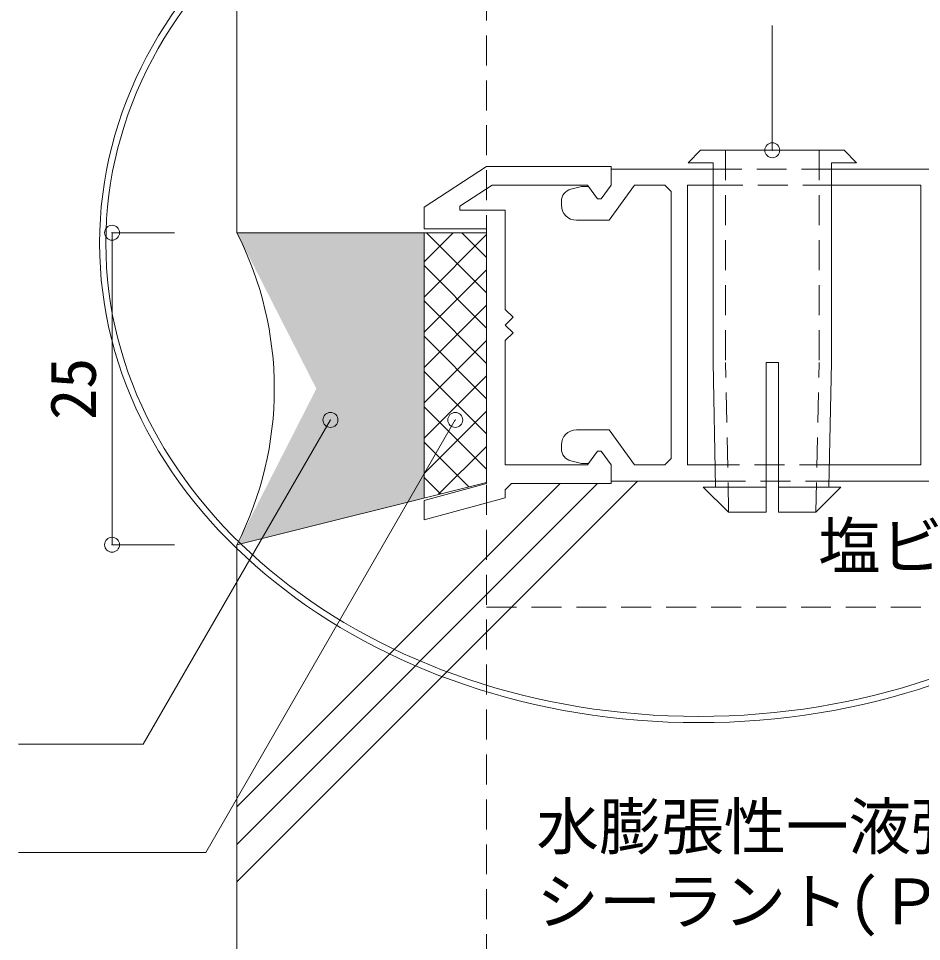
# Model space of a CAD drawing. Units: millimetres at full size, sheet at 1:2; details may follow other scales. Extents: x -874 to 280, y -194 to 194.
# Drawn here: x -706.5 to -634.1, y -152.6 to -78.6 of the extents above; entities that cross this region are included whole.
import ezdxf
from ezdxf.enums import TextEntityAlignment as Align

# ---------------------------------------------------------------- set-up
doc = ezdxf.new("R2010")
doc.units = ezdxf.units.MM
doc.header["$LTSCALE"] = 2
doc.header["$PDMODE"] = 32
doc.header["$PDSIZE"] = 1.2
doc.linetypes.add('DASHED1', pattern=[1.8, 1.2, -0.6])
doc.layers.add('1-0_', color=5, linetype='Continuous', lineweight=9)
doc.styles.add('ＭＳ ゴシック', font='')
doc.styles.get('ＭＳ ゴシック').set_extended_font_data('MS Gothic')

msp = doc.modelspace()

# ---------------------------------------------------------------- linework, layer by layer
at = {"layer": '1-0_', "color": 7}
for p, q in [((-689, 179.2), (-689, -95.8)), ((-646.1, -89.2), (-646.1, -79.2)), ((-659, -92), (-659, -90.7)), ((-650.85, -90.7), (-659, -90.7)), ((-633.2, -90.7), (-641.35, -90.7)), ((-652.9, -114.4), (-652.9, -92)), ((-652.9, -92), (-650.85, -92)), ((-641.35, -92), (-634.2, -92)), ((-634.2, -92), (-634.2, -114.4)), ((-663, -93.281), (-663, -93.6)), ((-699, -95.8), (-699, -120.8)), ((-699, -95.8), (-694, -95.8)), ((-669, -95.8), (-689, -95.8)), ((-674, -98.124), (-671.676, -95.8)), ((-674, -117.05), (-674, -95.8)), ((-674, -100.953), (-669, -95.953)), ((-673.812, -95.8), (-669, -100.612)), ((-670.984, -95.8), (-669, -97.784)), ((-669, -115.8), (-669, -95.8)), ((-674, -98.441), (-669, -103.441)), ((-674, -103.781), (-669, -98.781)), ((-674, -101.269), (-669, -106.269)), ((-674, -106.609), (-669, -101.609)), ((-674, -104.098), (-669, -109.098)), ((-674, -109.438), (-669, -104.438)), ((-674, -106.926), (-669, -111.926)), ((-674, -112.266), (-669, -107.266)), ((-674, -109.755), (-669, -114.755)), ((-674, -115.095), (-669, -110.095)), ((-681.5, -110.8), (-696.5, -136.781)), ((-671.5, -110.8), (-691.5, -145.441)), ((-674, -112.583), (-670.426, -116.157)), ((-672.836, -116.759), (-669, -112.923)), ((-663, -112.8), (-663, -113.119)), ((-659, -114.4), (-659, -115.9)), ((-650.679, -114.4), (-652.9, -114.4)), ((-634.2, -114.4), (-641.521, -114.4)), ((-689, -120.8), (-669, -115.8)), ((-674, -115.411), (-672.689, -116.722)), ((-659, -115.7), (-650.652, -115.7)), ((-641.548, -115.7), (-632.781, -115.7)), ((-699, -120.8), (-694, -120.8)), ((-689, -120.8), (-689, -160.8)), ((-706.5, -136.781), (-696.5, -136.781)), ((-706.5, -145.441), (-691.5, -145.441))]:
    msp.add_line(p, q, dxfattribs=at)
at = {"layer": '1-0_', "color": 7, "linetype": 'DASHED1'}
for p, q in [((-669, 179.2), (-669, -160.8)), ((-641.35, -90.7), (-650.85, -90.7)), ((-650.85, -92), (-641.35, -92)), ((-641.521, -114.4), (-650.679, -114.4)), ((-650.652, -115.7), (-641.548, -115.7)), ((-669, -125.8), (-432, -125.8))]:
    msp.add_line(p, q, dxfattribs=at)
at = {"layer": '1-0_', "color": 2}
for p, q in [((-652.85, -90.2), (-651.85, -89.2)), ((-651.85, -89.2), (-640.35, -89.2)), ((-640.35, -89.2), (-639.35, -90.2)), ((-652.85, -90.2), (-650.85, -90.2)), ((-650.85, -90.2), (-650.85, -106.21)), ((-641.35, -90.2), (-641.35, -106.21)), ((-641.35, -90.2), (-639.35, -90.2)), ((-650.642, -116.2), (-650.85, -106.21)), ((-646.6, -106.2), (-646.6, -118.2)), ((-646.6, -106.2), (-645.6, -106.2)), ((-645.6, -106.2), (-645.6, -118.2)), ((-641.558, -116.2), (-641.35, -106.21)), ((-649.6, -118.2), (-646.6, -118.2)), ((-645.6, -118.2), (-642.6, -118.2))]:
    msp.add_line(p, q, dxfattribs=at)
at = {"layer": '1-0_', "color": 2, "linetype": 'DASHED1'}
for p, q in [((-649.85, -89.2), (-649.85, -106.21)), ((-642.35, -89.2), (-642.35, -106.21)), ((-649.6, -118.2), (-649.85, -106.19)), ((-642.6, -118.2), (-642.35, -106.19))]:
    msp.add_line(p, q, dxfattribs=at)
at = {"layer": '1-0_'}
for p, q in [((-689, -147.8), (-656.9, -115.7)), ((-689, -141.8), (-663.1, -115.9)), ((-689, -144.8), (-660.1, -115.9))]:
    msp.add_line(p, q, dxfattribs=at)
at = {"layer": '1-0_', "color": 7}
msp.add_lwpolyline([(-659, -114.4), (-659.8, -113.3), (-660.1, -113.3), (-660.9, -114.4), (-667.5, -114.4), (-667.5, -104.45), (-666.875, -103.825), (-667.5, -103.2), (-666.875, -102.575), (-667.5, -101.95), (-667.5, -94), (-671.132, -94), (-671.132, -93.675), (-668.555, -92), (-660.9, -92), (-660.1, -93.1), (-659.8, -93.1), (-659, -92), (-659, -90.5), (-669, -90.5), (-674, -93.75), (-674, -95.5), (-669, -95.5), (-669, -115.9), (-674, -117.25), (-674, -118.8), (-667.5, -117.045), (-667.5, -116.4), (-667, -115.9), (-659, -115.9)], close=True, dxfattribs=at)
for points in [[(-659, -90.7), (-659, -92), (-659.8, -93.1), (-660.1, -93.1), (-660.827, -92.1), (-661.4, -92.1), (-662.243, -92.311)], [(-661.8, -94.8), (-659.182, -94.8), (-657.145, -92), (-654.7, -92), (-654.2, -92.5), (-654.2, -113.9), (-654.7, -114.4), (-657.145, -114.4), (-659.182, -111.6), (-661.8, -111.6)], [(-662.243, -114.089), (-661.4, -114.3), (-660.827, -114.3), (-660.1, -113.3), (-659.8, -113.3), (-659, -114.4), (-659, -115.7)]]:
    msp.add_lwpolyline(points, dxfattribs=at)
at = {"layer": '1-0_', "color": 2}
for points in [[(-649.6, -118.2), (-651.642, -116.2), (-646.6, -116.2)], [(-642.6, -118.2), (-640.6, -116.2), (-645.6, -116.2)]]:
    msp.add_lwpolyline(points, dxfattribs=at)
at = {"layer": '1-0_', "color": 7}
for centre, radius, start, end in [((-662, -93.281), 1, 104.03624, 180), ((-661.8, -93.6), 1.2, 180, 270), ((-713.542, -108.3), 27.542, 333.00853, 26.99147), ((-661.8, -112.8), 1.2, 90, 180), ((-662, -113.119), 1, 180, 255.96376)]:
    msp.add_arc(centre, radius, start, end, dxfattribs=at)
at = {"layer": '1-0_', "color": 134}
for major_axis, ratio in [((48, 0), 0.8), ((47.5, 0), 0.797895)]:
    msp.add_ellipse((-652, -96.65), major_axis=major_axis, ratio=ratio, dxfattribs=at)
at = {"layer": '1-0_', "color": 2}
for p in [(-646.1, -89.2), (-681.5, -110.8), (-671.5, -110.8)]:
    msp.add_point(p, dxfattribs=at)
at = {"layer": '1-0_', "color": 7}
for p in [(-699, -95.8), (-699, -120.8)]:
    msp.add_point(p, dxfattribs=at)
at = {"layer": '1-0_', "color": 9}
for points in [[(-674, -117.05), (-689, -95.8), (-682.633, -108.3)], [(-674, -117.05), (-674, -95.8), (-689, -95.8)], [(-674, -117.05), (-682.633, -108.3), (-689, -120.8)]]:
    msp.add_solid(points, dxfattribs=at)

# ---------------------------------------------------------------- texts
at = {"layer": '1-0_', "color": 7, "style": 'ＭＳ ゴシック'}
msp.add_text('25', height=3.666, rotation=90, dxfattribs=at).set_placement((-699.2, -110.8), align=Align.BOTTOM_LEFT)
for s, p in [('塩ビ', (-642.429, -123.83)), ('水膨張性一液弾性', (-665, -146.3)), ('シーラント(Ｐ-１０１Ａ)', (-665, -152.3))]:
    msp.add_text(s, height=3.666, dxfattribs=at).set_placement(p, align=Align.BOTTOM_LEFT)

doc.saveas('drawing.dxf')
